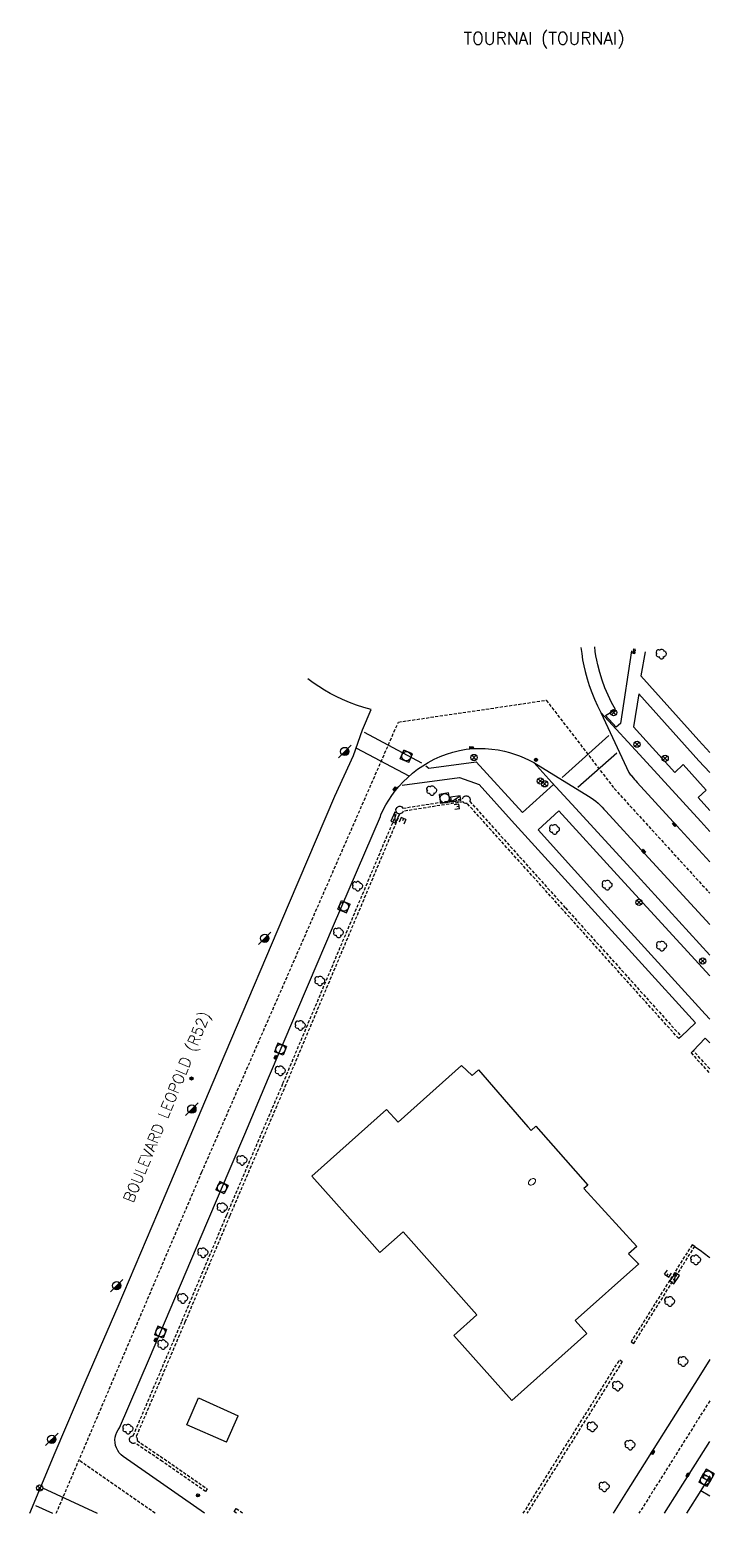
# Model space of a CAD drawing. Header units: millimetres. Extents: x 79000 to 80001, y 145000 to 145988.
# Drawn here: x 79890.6 to 80000.7, y 145000 to 145238.9 of the extents above; entities that cross this region are included whole.
import ezdxf
from ezdxf.enums import TextEntityAlignment as Align

# ---------------------------------------------------------------- set-up
doc = ezdxf.new("R2010")
doc.units = ezdxf.units.MM
doc.linetypes.add('DASHED', pattern=[0.75, 0.5, -0.25])
doc.layers.get('0').update_dxf_attribs({"linetype": 'CONTINUOUS'})
for name, color, linetype in [('W0001', 6, 'DASHED'), ('W0008', 7, 'CONTINUOUS'), ('W0014', 7, 'CONTINUOUS'), ('W0017', 7, 'CONTINUOUS'), ('W0020', 2, 'CONTINUOUS'), ('W0021', 2, 'CONTINUOUS'), ('W0100', 7, 'CONTINUOUS'), ('W0112', 1, 'DASHED'), ('W0301', 7, 'CONTINUOUS'), ('W0400', 7, 'CONTINUOUS'), ('W0420', 7, 'CONTINUOUS'), ('W0425', 7, 'CONTINUOUS'), ('W0430', 7, 'CONTINUOUS'), ('W0431', 7, 'CONTINUOUS'), ('W0469', 7, 'CONTINUOUS'), ('W0470', 7, 'CONTINUOUS'), ('W0856', 7, 'CONTINUOUS'), ('W0980', 7, 'CONTINUOUS'), ('W0989', 7, 'CONTINUOUS'), ('W0991', 7, 'CONTINUOUS'), ('W1102', 7, 'CONTINUOUS')]:
    doc.layers.add(name, color=color, linetype=linetype)
doc.styles.get("Standard").update_dxf_attribs({"font": 'romans.shx', "width": 0.85})

# ---------------------------------------------------------------- blocks, each defined once
blk = doc.blocks.new('T469')
at = {"color": 0, "linetype": 'Continuous', "flags": 128}
for points in [[(-0.35, 0.35), (0.35, -0.35)], [(-0.35, -0.35), (0.35, 0.35)]]:
    blk.add_lwpolyline(points, dxfattribs=at)
at = {"color": 0, "linetype": 'Continuous'}
blk.add_circle((0, 0), 0.5, dxfattribs=at)
blk = doc.blocks.new('T420')
for p, q in [((0.75, 0.75), (-0.75, 0.75)), ((-0.75, 0.75), (-0.75, -0.75)), ((0.75, 0.75), (0.75, -0.75)), ((0.75, -0.75), (-0.75, -0.75))]:
    blk.add_line(p, q)
blk.add_ellipse((0, 0), major_axis=(-0.53, 0.53), ratio=1, start_param=3.926991, end_param=10.210176)
blk = doc.blocks.new('T470')
for p, q in [((-1.000002, -1.000002), (1.000002, 1.000002)), ((0, 0), (0.666668, 0)), ((0, 0), (0, -0.666668)), ((0.166667, 0.166667), (0.500001, 0.166667)), ((0.166667, 0.166667), (0.166667, -0.666668)), ((0.333334, 0.333334), (0.500001, 0.333334)), ((0.333334, 0.333334), (0.333334, -0.500001)), ((0.500001, 0.333334), (0.500001, -0.333334)), ((-0.333334, -0.333334), (0.500001, -0.333334)), ((-0.333334, -0.333334), (-0.333334, -0.500001)), ((-0.333334, -0.500001), (0.333334, -0.500001)), ((-0.166667, -0.166667), (0.666668, -0.166667)), ((-0.166667, -0.166667), (-0.166667, -0.666668))]:
    blk.add_line(p, q)
blk.add_ellipse((0, 0), major_axis=(0.471405, 0.471405), ratio=1, start_param=5.4977871438, end_param=11.780972451)
blk = doc.blocks.new('T301')
for p, q in [((-0.8, 0.51), (-0.86, 0.34)), ((-0.86, 0.34), (-0.86, 0.17)), ((-0.86, 0.17), (-0.74, 0.06)), ((-0.69, 0.63), (-0.8, 0.51)), ((-0.8, -0.06), (-0.74, 0.06)), ((-0.74, 0.06), (-0.69, 0.11)), ((-0.57, 0.69), (-0.69, 0.63)), ((-0.46, 0.69), (-0.57, 0.69)), ((-0.29, 0.63), (-0.46, 0.69)), ((-0.29, 0.63), (-0.17, 0.74)), ((-0.23, 0.57), (-0.29, 0.63)), ((-0.17, 0.74), (-0.06, 0.8)), ((-0.06, 0.8), (0.06, 0.8)), ((0.06, 0.8), (0.23, 0.74)), ((0.23, 0.74), (0.34, 0.63)), ((0.34, 0.63), (0.4, 0.51)), ((0.46, 0.46), (0.34, 0.46)), ((0.4, 0.51), (0.4, 0.46)), ((0.57, 0.4), (0.46, 0.46)), ((0.57, 0.4), (0.69, 0.29)), ((0.69, 0.29), (0.74, 0.17)), ((0.74, 0.06), (0.69, -0.17)), ((0.74, 0.17), (0.74, 0.06)), ((-0.8, -0.17), (-0.8, -0.06)), ((-0.8, -0.23), (-0.8, -0.17)), ((-0.74, -0.34), (-0.8, -0.23)), ((-0.69, -0.4), (-0.74, -0.34)), ((-0.51, -0.46), (-0.69, -0.4)), ((-0.4, -0.46), (-0.51, -0.46)), ((-0.4, -0.46), (-0.34, -0.46)), ((-0.34, -0.46), (-0.34, -0.4)), ((-0.34, -0.51), (-0.34, -0.46)), ((-0.29, -0.63), (-0.34, -0.51)), ((-0.17, -0.74), (-0.29, -0.63)), ((-0.06, -0.8), (-0.17, -0.74)), ((0.06, -0.8), (-0.06, -0.8)), ((0.17, -0.74), (0.06, -0.8)), ((0.23, -0.69), (0.17, -0.74)), ((0.29, -0.46), (0.23, -0.46)), ((0.29, -0.63), (0.23, -0.69)), ((0.46, -0.4), (0.29, -0.46)), ((0.34, -0.51), (0.29, -0.63)), ((0.34, -0.51), (0.34, -0.46)), ((0.57, -0.34), (0.46, -0.4)), ((0.63, -0.29), (0.57, -0.34)), ((0.69, -0.17), (0.63, -0.29))]:
    blk.add_line(p, q)
blk = doc.blocks.new('T430')
at = {"flags": 128}
for points in [[(0.8, 0.8), (-0.8, 0.8)], [(-0.8, 0.8), (-0.8, 0)], [(0.8, 0.8), (-0.8, 0)], [(-0.8, 0), (0.8, 0)], [(-0.4, 2.1), (0.4, 2.1)], [(-0.4, 2.1), (-0.4, 1.3)], [(-0.4, 1.7), (0, 1.7)], [(-0.4, 1.3), (0.4, 1.3)], [(0.8, 0), (0.8, 0.8)]]:
    blk.add_lwpolyline(points, dxfattribs=at)
blk = doc.blocks.new('T425')
for p, q in [((-0.15, 0.6), (0.15, 0.6)), ((-0.15, 0.6), (-0.15, 0.3)), ((-0.15, 0.3), (0.15, 0.3)), ((-0.15, 0.15), (0.15, 0.15)), ((-0.15, -0.15), (-0.15, 0.15)), ((0, 0.45), (0.15, 0.45)), ((0.15, 0.45), (0.15, 0.3)), ((0.15, 0.15), (0.15, -0.15)), ((0.15, -0.15), (-0.15, -0.15))]:
    blk.add_line(p, q)
blk.add_ellipse((0, 0), major_axis=(-0.106, 0.106), ratio=1, start_param=3.926991, end_param=10.210176)
blk = doc.blocks.new('T400')
for p, q in [((-0.15, 0.3), (0.15, 0.3)), ((-0.15, -0.25), (-0.15, 0.3)), ((-0.15, 0.15), (0.15, 0.15)), ((-0.15, 0), (0.15, 0)), ((0.15, 0.3), (0.15, -0.25)), ((-0.15, -0.15), (0.15, -0.15)), ((-0.15, -0.25), (-0.15, -0.3)), ((-0.15, -0.3), (0.15, -0.3)), ((0.15, -0.3), (0.15, -0.25))]:
    blk.add_line(p, q)
blk = doc.blocks.new('T856')
for p, q in [((-0.125, 0), (0.125, 0)), ((0, 0.125), (0, -0.125))]:
    blk.add_line(p, q)
blk.add_ellipse((0, 0), major_axis=(-0.177, 0.177), ratio=1, start_param=3.9269908, end_param=10.2101761)

msp = doc.modelspace()

# ---------------------------------------------------------------- linework, layer by layer
at = {"layer": 'W0001'}
for points in [[(79894.91, 145000), (79918.32, 145054.96), (79949.92, 145127.38), (79973.71, 145130.9), (79984.65, 145116.67), (80000, 145099.84)], [(80000, 145018.11), (79988.62, 145000)], [(79910.82, 145000), (79898.55, 145008.54)]]:
    msp.add_lwpolyline(points, dxfattribs=at)
at = {"layer": 'W0008'}
for points in [[(79979.28, 145139.37), (79979.28, 145139.37), (79979.41, 145138.4), (79979.56, 145137.43), (79979.75, 145136.46), (79979.97, 145135.51), (79980.28, 145134.37), (79980.63, 145133.25), (79981.03, 145132.14), (79981.48, 145131.05), (79981.97, 145129.98), (79982.5, 145128.93), (79986.98, 145119.27), (79987.1, 145119.12), (79987.22, 145118.97), (79987.34, 145118.82), (79987.46, 145118.67), (79987.67, 145118.41), (79987.88, 145118.16), (79988.09, 145117.92), (79988.31, 145117.67), (79994.11, 145111.33), (80000, 145104.9)], [(79890.64, 145000), (79894.74, 145009.78), (79899.71, 145021.48), (79904.87, 145033.37), (79911.25, 145048.39), (79922.07, 145073.99), (79932.43, 145098.33), (79939.69, 145115.46), (79942.71, 145122.02), (79944.13, 145126.14), (79945.53, 145129.43), (79944.35, 145129.75), (79943.19, 145130.13), (79942.04, 145130.55), (79940.92, 145131.03), (79939.94, 145131.49), (79938.97, 145131.99), (79938.03, 145132.53), (79937.11, 145133.1), (79936.21, 145133.71), (79935.34, 145134.36)], [(79918.76, 145000), (79905.69, 145009.14), (79905.34, 145009.42), (79905.04, 145009.75), (79904.79, 145010.12), (79904.59, 145010.52), (79904.45, 145010.94), (79904.37, 145011.38), (79904.35, 145011.81), (79904.39, 145012.24), (79904.49, 145012.66), (79904.64, 145013.06), (79904.84, 145013.44), (79905.1, 145013.79), (79909.9, 145024.98), (79919.12, 145046.72), (79925.22, 145061.02), (79929.03, 145070.11), (79935.45, 145085.2), (79939.47, 145094.63), (79947.03, 145112.17), (79947.12, 145112.43), (79947.5, 145113.25), (79947.93, 145114.05), (79948.39, 145114.83), (79948.9, 145115.58), (79949.43, 145116.31), (79950.01, 145117.01), (79950.7, 145117.77), (79951.43, 145118.48), (79952.2, 145119.15), (79953.01, 145119.78), (79953.86, 145120.36), (79954.73, 145120.89), (79955.69, 145121.4), (79956.67, 145121.85), (79957.68, 145122.24), (79958.71, 145122.56), (79959.76, 145122.82), (79960.83, 145123.01), (79961.85, 145123.11), (79962.88, 145123.15), (79963.91, 145123.12), (79964.94, 145123.04), (79965.96, 145122.89), (79966.97, 145122.68), (79967.79, 145122.47), (79968.6, 145122.23), (79969.4, 145121.94), (79970.18, 145121.62), (79970.95, 145121.27), (79971.7, 145120.87)], [(79971.7, 145120.87), (79980.5, 145115.45), (79980.91, 145115.2), (79981.31, 145114.93), (79981.69, 145114.64), (79982.06, 145114.33), (79982.38, 145114.03), (79982.7, 145113.71), (79982.99, 145113.38), (79983.28, 145113.04), (79989.56, 145106.19), (80000, 145094.77)], [(80000, 145024.75), (79998.24, 145021.94), (79986.62, 145003.47), (79984.45, 145000)], [(79992.71, 145000), (79995.02, 145003.65), (80000, 145011.58)]]:
    msp.add_lwpolyline(points, dxfattribs=at)
at = {"layer": 'W0014'}
for points in [[(79987.42, 145138.84), (79985.64, 145127.17), (79984.97, 145126.54), (79983.23, 145128.42), (79984.86, 145129.43), (79984.22, 145130.56), (79983.64, 145131.72), (79983.13, 145132.91), (79982.68, 145134.13), (79982.3, 145135.36), (79981.98, 145136.62), (79981.83, 145137.33), (79981.7, 145138.05), (79981.59, 145138.76), (79981.51, 145139.49), (79981.53, 145139.5)], [(79989.62, 145138.68), (79988.94, 145134.83), (79998.27, 145124.42), (80000, 145122.5)], [(79988.58, 145131.95), (79987.72, 145126.64), (79994.4, 145119.27), (79995.75, 145120.54), (79999.45, 145116.42), (79998.12, 145115.26), (80000, 145113.16)], [(79988.58, 145131.95), (79998.25, 145121.16), (80000, 145119.25)], [(79954.33, 145120.34), (79954.85, 145119.99), (79962.45, 145120.96), (79969.9, 145112.83), (79974.86, 145117.35)], [(79950.53, 145117.24), (79959.77, 145118.47), (79962.93, 145117.32), (79968.13, 145111.52), (79979.38, 145099.15), (79997.7, 145078.95), (79995.4, 145076.78)], [(80000, 145086.54), (79985.13, 145102.8), (79975.72, 145113.07), (79972.41, 145110.05), (79984.12, 145097.06), (79999.28, 145080.36), (80000, 145079.56)], [(79997.36, 145074.47), (79999.25, 145076.51), (80000, 145075.72)]]:
    msp.add_lwpolyline(points, dxfattribs=at)
at = {"layer": 'W0017'}
msp.add_lwpolyline([(79997.58, 145042.96), (79997.72, 145042.86), (79998.47, 145042.37), (79999.18, 145041.85), (79999.88, 145041.3), (80000, 145041.19)], dxfattribs=at)
at = {"layer": 'W0020'}
for points in [[(79944.45, 145125.77), (79953.64, 145120.83)], [(79976.27, 145118.48), (79983.76, 145125.23)], [(79943.2, 145123.18), (79951.61, 145118.71)], [(79978.77, 145116.91), (79985.05, 145122.42)], [(79892.71, 145004.09), (79901.48, 145000)], [(79891.55, 145001.26), (79894.3, 145000)]]:
    msp.add_lwpolyline(points, dxfattribs=at)
at = {"layer": 'W0021'}
for points in [[(79982.5, 145128.93), (79989.27, 145121.54), (79998.55, 145111.36), (80000, 145109.77)], [(79971.7, 145120.87), (79974.58, 145117.65), (79977.82, 145114.16)], [(79977.82, 145114.16), (79986.71, 145104.43), (80000, 145089.87)]]:
    msp.add_lwpolyline(points, dxfattribs=at)
at = {"layer": 'W0100'}
for points in [[(79962.83, 145071.42), (79970.75, 145062.2), (79971.27, 145061.62), (79972.04, 145062.31), (79980.37, 145052.85), (79979.75, 145052.27), (79988.25, 145042.95), (79986.96, 145041.79), (79988.46, 145040.29), (79988.59, 145040.15), (79978.38, 145031.05), (79980.24, 145028.96), (79968.15, 145018.19), (79958.87, 145028.63), (79962.57, 145031.94), (79950.72, 145045.31), (79946.95, 145041.97), (79945.28, 145043.86), (79935.99, 145054.3), (79948.02, 145065.03), (79949.88, 145062.97), (79960.07, 145072.07), (79961.8, 145070.51), (79962.83, 145071.42)], [(80000, 145006.05), (79998.57, 145003.7), (79996.25, 145000)]]:
    msp.add_lwpolyline(points, dxfattribs=at)
at = {"layer": 'W0112'}
for points in [[(79960.24, 145115.03), (79960.28, 145115.16), (79960.34, 145115.26), (79960.42, 145115.34), (79960.5, 145115.4), (79960.56, 145115.44), (79960.59, 145115.45), (79960.79, 145115.51), (79960.84, 145115.51), (79960.92, 145115.5), (79961.05, 145115.47), (79961.14, 145115.43), (79961.21, 145115.39), (79961.28, 145115.33), (79961.4, 145115.17), (79961.44, 145115.08), (79961.46, 145114.99), (79961.47, 145114.89), (79961.46, 145114.79), (79961.44, 145114.71), (79961.41, 145114.62), (79976.8, 145097.47), (79995.4, 145076.78), (79995.01, 145076.43), (79976.41, 145097.12), (79961, 145114.28), (79960.95, 145114.27), (79960.84, 145114.26), (79960.72, 145114.28), (79960.53, 145114.35), (79960.5, 145114.37), (79960.4, 145114.44), (79960.32, 145114.54), (79950.7, 145113.02), (79950.67, 145112.96), (79950.62, 145112.88), (79950.57, 145112.81), (79950.49, 145112.74), (79950.42, 145112.7), (79950.31, 145112.65), (79950.16, 145112.63), (79931.83, 145069.03), (79922.79, 145047.85), (79915.6, 145030.78), (79907.75, 145012.31), (79907.81, 145012.24), (79907.88, 145012.13), (79907.91, 145012.03), (79907.93, 145011.92), (79907.93, 145011.82), (79907.92, 145011.74), (79907.91, 145011.7), (79912.27, 145008.75), (79919.2, 145003.93), (79918.92, 145003.51), (79911.98, 145008.34), (79907.59, 145011.31), (79907.5, 145011.27), (79907.4, 145011.25), (79907.31, 145011.25), (79907.23, 145011.25), (79907.12, 145011.27), (79907.05, 145011.3), (79906.98, 145011.34), (79906.83, 145011.47), (79906.79, 145011.52), (79906.75, 145011.58), (79906.72, 145011.66), (79906.69, 145011.76), (79906.68, 145011.87), (79906.69, 145011.98), (79906.76, 145012.18), (79906.81, 145012.25), (79906.86, 145012.31), (79906.94, 145012.38), (79907.06, 145012.44), (79907.17, 145012.48), (79907.29, 145012.5), (79915.14, 145030.98), (79922.33, 145048.04), (79931.37, 145069.23), (79949.7, 145112.81), (79949.62, 145112.92), (79949.56, 145113.06), (79949.54, 145113.23), (79949.54, 145113.32), (79949.6, 145113.49), (79949.68, 145113.62), (79949.78, 145113.71), (79949.84, 145113.75), (79949.94, 145113.79), (79950.04, 145113.82), (79950.21, 145113.82), (79950.35, 145113.78), (79950.47, 145113.72), (79950.61, 145113.59), (79950.66, 145113.52)], [(79997.15, 145043.23), (79987.35, 145027.62), (79987.78, 145027.35), (79997.58, 145042.96)]]:
    msp.add_lwpolyline(points, close=True, dxfattribs=at)
for points in [[(80000, 145071.57), (79997.36, 145074.47), (79996.99, 145074.13), (80000, 145070.82)], [(79970.01, 145000), (79985.52, 145024.71), (79985.94, 145024.45), (79970.6, 145000)], [(79924.87, 145000), (79923.78, 145000.76), (79923.49, 145000.35), (79923.99, 145000)]]:
    msp.add_lwpolyline(points, dxfattribs=at)
at = {"layer": 'W0431'}
for points in [[(79915.89, 145014.27), (79917.8, 145018.57)], [(79917.8, 145018.57), (79924.15, 145015.72)], [(79922.26, 145011.48), (79924.15, 145015.72)], [(79922.26, 145011.48), (79915.89, 145014.27)]]:
    msp.add_lwpolyline(points, dxfattribs=at)
at = {"layer": 'W1102'}
msp.add_lwpolyline([(79998.57, 145003.7), (80000, 145002.83)], dxfattribs=at)

# ---------------------------------------------------------------- block references
at = {"layer": 'W0301'}
for p in [(79992.25, 145138.32), (79955.33, 145116.34), (79975.07, 145110.09), (79943.41, 145100.95), (79983.54, 145101.13), (79940.33, 145093.46), (79992.31, 145091.31), (79937.33, 145085.7), (79934.19, 145078.53), (79930.98, 145071.23), (79924.8, 145056.82), (79921.65, 145049.21), (79918.54, 145041.95), (79997.79, 145040.79), (79915.29, 145034.6), (79993.61, 145034.09), (79912.1, 145027.16), (79995.76, 145024.43), (79985.21, 145020.49), (79906.47, 145013.56), (79981.13, 145013.92), (79987.23, 145010.99), (79983.06, 145004.28)]:
    msp.add_blockref('T301', p, dxfattribs=at)
at = {"layer": 'W0400'}
for p, rotation in [((79961.68, 145123.25), 273.9178670857129), ((79949.36, 145116.63), 316.8060195914201), ((79994.33, 145110.91), 42.49234317263637), ((79989.35, 145106.56), 222.582526151204), ((79930.18, 145073.45), 337.0400553039588), ((79910.91, 145027.94), 336.8382293608778), ((79990.84, 145009.83), 147.5234417103434), ((79996.46, 145006.19), 328.048815065263)]:
    msp.add_blockref('T400', p, dxfattribs=dict(at, rotation=rotation))
at = {"layer": 'W0420'}
for p, rotation in [((79951.21, 145121.88), 247.3047531376663), ((79957.39, 145115.12), 279.9554926272443), ((79941.18, 145097.67), 157.496689280318), ((79930.97, 145074.72), 338.8376926350834), ((79921.56, 145052.44), 334.9055088130444), ((79911.66, 145029.16), 338.7049950051677), ((79999.25, 145005.33), 330.8236743060107), ((79999.72, 145006.09), 331.1256471928083)]:
    msp.add_blockref('T420', p, dxfattribs=dict(at, rotation=rotation))
at = {"layer": 'W0425', "rotation": 347.5227399712239}
msp.add_blockref('T425', (79987.79, 145138.57), dxfattribs=at)
at = {"layer": 'W0430'}
for p, rotation in [((79959.09, 145115.42), 187.9589173608233), ((79949.04, 145112.16), 246.4124614268844), ((79994.7, 145037.61), 55.17785639820956)]:
    msp.add_blockref('T430', p, dxfattribs=dict(at, rotation=rotation))
at = {"layer": 'W0469'}
for p in [(79984.55, 145128.91), (79988.31, 145123.82), (79962.08, 145121.68), (79992.83, 145121.53), (79972.75, 145117.89), (79973.45, 145117.44), (79988.63, 145098.37), (79998.87, 145088.91), (79892.22, 145004.09)]:
    msp.add_blockref('T469', p, dxfattribs=at)
at = {"layer": 'W0470'}
for p in [(79941.31, 145122.65), (79928.44, 145092.57), (79916.71, 145065.07), (79904.63, 145036.66), (79894.19, 145011.92)]:
    msp.add_blockref('T470', p, dxfattribs=at)
at = {"layer": 'W0856'}
for p in [(79972.07, 145121.31), (79916.66, 145070.01), (79917.69, 145002.89)]:
    msp.add_blockref('T856', p, dxfattribs=at)

# ---------------------------------------------------------------- texts
at = {"layer": 'W0980'}
msp.add_text('TOURNAI (TOURNAI)', height=2, dxfattribs=at).set_placement((79973.36, 145237.33), align=Align.MIDDLE)
at = {"layer": 'W0989'}
msp.add_text('BOULEVARD LEOPOLD (R52)', height=1.75, rotation=67.7311, dxfattribs=at).set_placement((79906.44, 145050.18), align=Align.MIDDLE_LEFT)
at = {"layer": 'W0991'}
msp.add_text('O', height=1.25, rotation=311.3753, dxfattribs=at).set_placement((79970.95, 145052.95), align=Align.CENTER)

doc.saveas('drawing.dxf')
